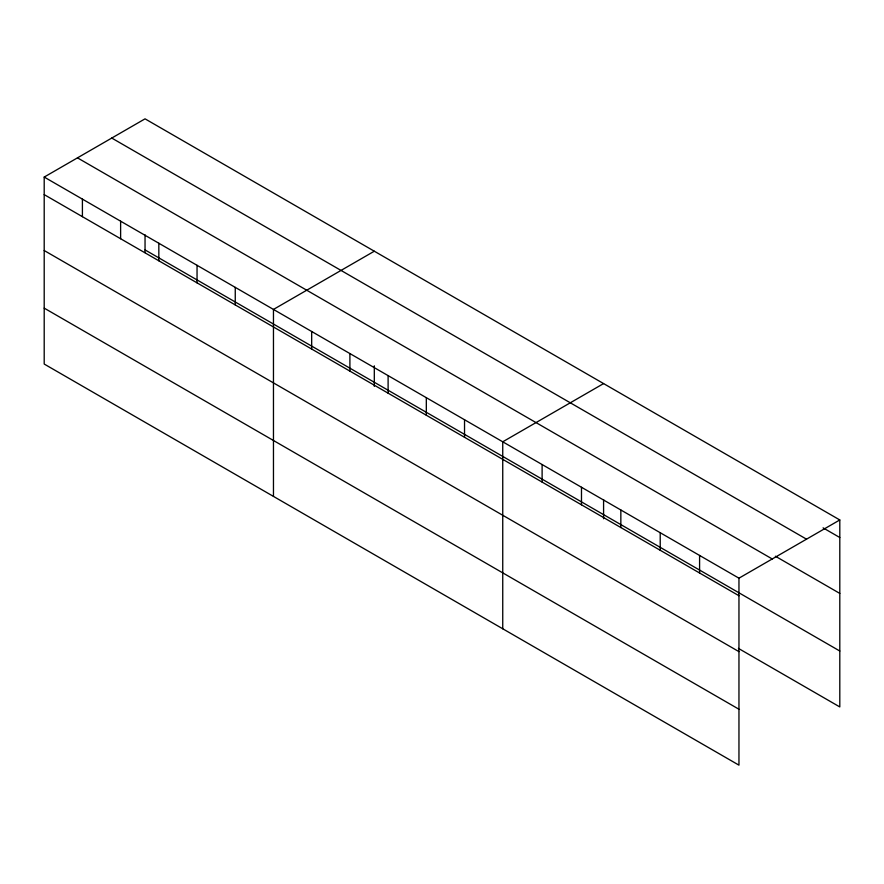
<?xml version="1.0" encoding="UTF-8"?>
<svg xmlns="http://www.w3.org/2000/svg" width="884" height="884" viewBox="0 0 884 884"><rect width="100%" height="100%" fill="white"/><g stroke="black" fill="none" stroke-linecap="round" stroke-linejoin="round"><path stroke-width="1.33" d="M738.958 651.641L738.958 578.18L44.2 177.065L44.2 364.042L738.958 765.157L738.958 651.641L44.2 250.526M738.394 648.381L839.8 706.935L839.8 519.958L145.042 118.843L44.2 177.065M374.308 251.211L273.465 309.433L273.465 496.41M603.584 383.579L502.742 441.801L502.742 628.778M738.958 578.18L839.8 519.958M823.092 527.87L839.8 537.516M111.76 138.059L806.517 539.174M775.379 556.224L839.8 593.418M77.483 157.86L772.24 558.975M145.042 249.907L839.8 651.022M44.2 194.613L738.958 595.728M44.2 308.129L738.958 709.244M699.587 555.45L699.587 572.998M660.215 532.721L660.215 550.268M620.844 509.991L620.844 527.538M603.584 499.559L603.584 518.731M581.484 487.261L581.484 504.808M542.113 464.531L542.113 482.078M464.531 419.745L464.531 437.293M426.32 397.678L426.32 415.226M388.109 375.623L388.109 393.17M374.308 365.821L374.308 386.363M349.898 353.556L349.898 371.103M311.676 331.5L311.676 349.047M235.255 287.377L235.255 304.925M197.044 265.31L197.044 282.858M158.833 243.255L158.833 260.802M145.042 234.824L145.042 252.636M120.622 221.188L120.622 238.735M82.411 199.132L82.411 216.679"/></g></svg>
